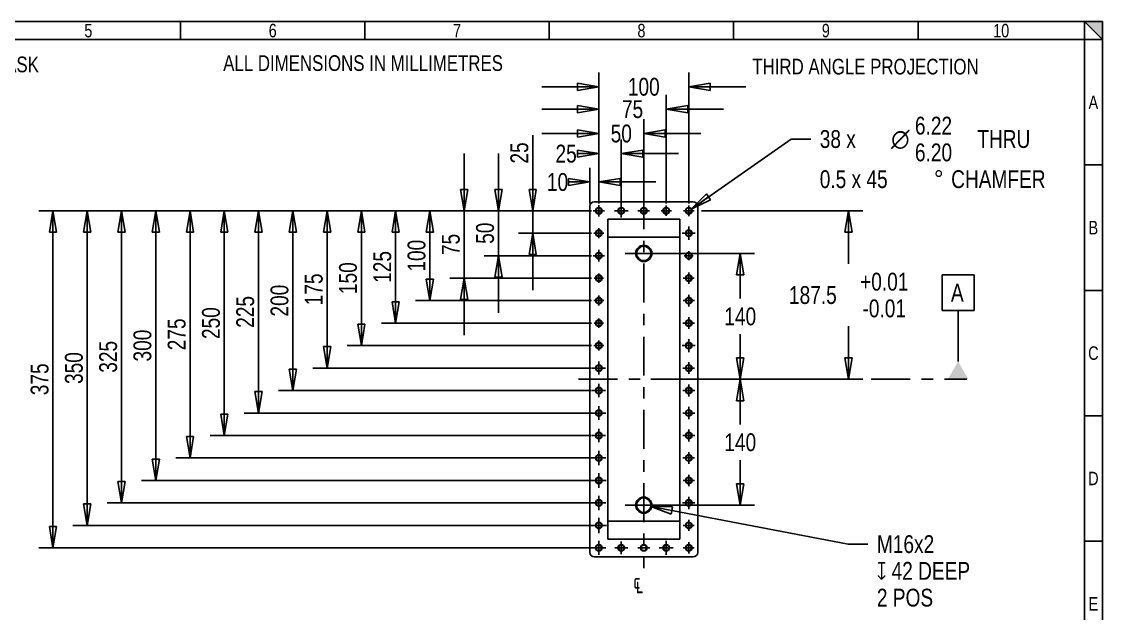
# Model space of a CAD drawing. Header units: inches. Extents: x 0.1 to 16.4, y 0 to 11.6.
# Drawn here: x 6.96 to 16.42, y 6.39 to 11.57 of the extents above; entities that cross this region are included whole.
import ezdxf
from ezdxf.enums import TextEntityAlignment as Align

# ---------------------------------------------------------------- set-up
doc = ezdxf.new("R2010")
doc.units = ezdxf.units.IN
doc.header["$LTSCALE"] = 0.909449
doc.header["$MEASUREMENT"] = 0
doc.linetypes.add('CENTER', pattern=[0.6, 0.375, -0.075, 0.075, -0.075])
doc.layers.get('0').update_dxf_attribs({"linetype": 'CONTINUOUS'})
doc.layers.add('02___PRT_ALL_AXES', color=7, linetype='CONTINUOUS')
doc.styles.get("Standard").update_dxf_attribs({"font": 'txt', "width": 0.8})
doc.styles.add('TEXTSTYLE_1', font='gdt', dxfattribs={"width": 0.8})
doc.dimstyles.new('DIMSTYLE_1', dxfattribs={"dimtxt": 0.15625, "dimasz": 0.1875, "dimexe": 0.125, "dimexo": 0.0625, "dimgap": 0.078125, "dimtad": 0, "dimtih": 1, "dimtoh": 1, "dimlfac": 5, "dimzin": 4, "dimdsep": 46, "dimtxsty": 'Standard', "dimblk": 'CLOSED', "dimblk1": 'CLOSED', "dimblk2": 'CLOSED', "dimcen": 0.09, "dimadec": 0, "dimazin": 0, "dimtp": 0.01, "dimtm": 0.01, "dimtfac": 1, "dimtofl": 0, "dimtmove": 0, "dimatfit": 3, "dimldrblk": 'CLOSED', "dimfxl": 1, "dimtolj": 1, "dimtzin": 4, "dimarcsym": 0})
doc.dimstyles.new('DIMSTYLE_2', dxfattribs={"dimtxt": 0.15625, "dimasz": 0.1875, "dimexe": 0.125, "dimexo": 0.0625, "dimgap": 0.039062, "dimtad": 0, "dimtih": 1, "dimtoh": 1, "dimlfac": 5, "dimzin": 4, "dimdsep": 46, "dimtxsty": 'Standard', "dimblk": 'CLOSED', "dimblk1": 'CLOSED', "dimblk2": 'CLOSED', "dimcen": 0.09, "dimadec": 0, "dimazin": 0, "dimtp": 0.01, "dimtm": 0.01, "dimtfac": 1, "dimtofl": 0, "dimtmove": 0, "dimatfit": 3, "dimldrblk": 'CLOSED', "dimfxl": 1, "dimtolj": 1, "dimtzin": 4, "dimarcsym": 0})
doc.dimstyles.new('DIMSTYLE_3', dxfattribs={"dimtxt": 0.15625, "dimasz": 0.1875, "dimexe": 0.125, "dimexo": 0.0625, "dimgap": 0.09, "dimtad": 0, "dimtih": 1, "dimtoh": 1, "dimlfac": 5, "dimzin": 4, "dimdsep": 46, "dimtxsty": 'Standard', "dimblk": 'CLOSED', "dimblk1": 'CLOSED', "dimblk2": 'CLOSED', "dimcen": 0.09, "dimadec": 0, "dimazin": 0, "dimlim": 1, "dimtp": 0.02, "dimtfac": 1, "dimtofl": 0, "dimtmove": 0, "dimatfit": 2, "dimldrblk": 'CLOSED', "dimfxl": 1, "dimtolj": 1, "dimtzin": 4, "dimarcsym": 0})
doc.dimstyles.new('DIMSTYLE_5', dxfattribs={"dimtxt": 0.15625, "dimasz": 0.1875, "dimexe": 0.125, "dimexo": 0.0625, "dimgap": 0.09, "dimtad": 0, "dimtih": 1, "dimtoh": 1, "dimlfac": 5, "dimzin": 4, "dimdsep": 46, "dimtxsty": 'Standard', "dimblk": 'CLOSED', "dimblk1": 'CLOSED', "dimblk2": 'CLOSED', "dimcen": 0.09, "dimadec": 0, "dimazin": 0, "dimtp": 0.01, "dimtm": 0.01, "dimtfac": 1, "dimtofl": 0, "dimtmove": 0, "dimatfit": 2, "dimldrblk": 'CLOSED', "dimfxl": 1, "dimtolj": 1, "dimtzin": 4, "dimarcsym": 0})
doc.dimstyles.new('DIMSTYLE_6', dxfattribs={"dimtxt": 0.15625, "dimasz": 0.1875, "dimexe": 0.125, "dimexo": 0.0625, "dimgap": 0.078125, "dimtad": 0, "dimtih": 1, "dimtoh": 1, "dimlfac": 5, "dimzin": 4, "dimdsep": 46, "dimtxsty": 'Standard', "dimblk": 'CLOSED', "dimblk1": 'CLOSED', "dimblk2": 'CLOSED', "dimcen": 0.09, "dimadec": 0, "dimazin": 0, "dimtol": 1, "dimtp": 0.01, "dimtm": 0.01, "dimtfac": 1, "dimtofl": 0, "dimtmove": 0, "dimatfit": 3, "dimldrblk": 'CLOSED', "dimfxl": 1, "dimtolj": 1, "dimtzin": 4, "dimarcsym": 0})

# ---------------------------------------------------------------- blocks, each defined once
blk = doc.blocks.new('_CLOSED')
at = {"color": 0, "linetype": 'ByBlock'}
for p, q in [((0, 0), (-1, 0.167)), ((-1, 0.167), (-1, -0.167)), ((-1, -0.167), (0, 0)), ((-1, 0), (0, 0))]:
    blk.add_line(p, q, dxfattribs=at)
blk = doc.blocks.new('*D2')
at = {"color": 2, "linetype": 'Continuous', "transparency": 16777216}
for p, q in [((11.9297, 9.9806), (11.9297, 10.2949)), ((12.0084, 9.9806), (12.0084, 10.2949)), ((11.9297, 10.1699), (11.818, 10.1699)), ((12.0084, 10.1699), (12.5084, 10.1699))]:
    blk.add_line(p, q, dxfattribs=at)
at = {"color": 2, "linetype": 'Continuous', "transparency": 16777216, "xscale": 0.1875, "yscale": 0.1875, "zscale": 0.1875}
blk.add_blockref('_CLOSED', (11.9297, 10.1699), dxfattribs=at)
at = {"color": 2, "linetype": 'Continuous', "transparency": 16777216, "xscale": 0.1875, "yscale": 0.1875, "zscale": 0.1875, "rotation": 180}
blk.add_blockref('_CLOSED', (12.0084, 10.1699), dxfattribs=at)
at = {"color": 2, "linetype": 'Continuous', "transparency": 16777216, "insert": (11.7398, 10.248), "char_height": 0.15625, "width": 0.25, "attachment_point": 3, "line_spacing_factor": 0.9}
blk.add_mtext('10', dxfattribs=at)
blk = doc.blocks.new('*D3')
at = {"color": 2, "linetype": 'Continuous', "transparency": 16777216}
for p, q in [((11.4297, 9.9181), (11.4297, 10.5814)), ((11.4297, 10.5814), (11.4297, 9.8196)), ((11.9459, 9.9181), (11.3047, 9.9181)), ((11.4297, 9.2212), (11.4297, 9.8196)), ((11.9459, 9.7212), (11.3047, 9.7212)), ((11.4297, 9.7212), (11.4297, 9.2212))]:
    blk.add_line(p, q, dxfattribs=at)
at = {"color": 2, "linetype": 'Continuous', "transparency": 16777216, "xscale": 0.1875, "yscale": 0.1875, "zscale": 0.1875}
for p, rotation in [((11.4297, 9.9181), 270), ((11.4297, 9.7212), 90)]:
    blk.add_blockref('_CLOSED', p, dxfattribs=dict(at, rotation=rotation))
at = {"color": 2, "linetype": 'Continuous', "transparency": 16777216, "insert": (11.2343, 10.3314), "char_height": 0.15625, "width": 0.25, "attachment_point": 1, "rotation": 90, "line_spacing_factor": 0.9}
blk.add_mtext('25', dxfattribs=at)
blk = doc.blocks.new('*D4')
at = {"color": 2, "linetype": 'Continuous', "transparency": 16777216}
for p, q in [((11.1297, 9.9181), (11.1297, 10.4181)), ((11.1297, 10.4181), (11.1297, 9.7212)), ((11.9459, 9.9181), (11.0047, 9.9181)), ((11.1297, 9.0244), (11.1297, 9.7212)), ((11.9459, 9.5244), (11.0047, 9.5244)), ((11.1297, 9.5244), (11.1297, 9.0244))]:
    blk.add_line(p, q, dxfattribs=at)
at = {"color": 2, "linetype": 'Continuous', "transparency": 16777216, "xscale": 0.1875, "yscale": 0.1875, "zscale": 0.1875}
for p, rotation in [((11.1297, 9.9181), 270), ((11.1297, 9.5244), 90)]:
    blk.add_blockref('_CLOSED', p, dxfattribs=dict(at, rotation=rotation))
at = {"color": 2, "linetype": 'Continuous', "transparency": 16777216, "insert": (10.9343, 9.7212), "char_height": 0.15625, "width": 0.25, "attachment_point": 2, "rotation": 90, "line_spacing_factor": 0.9}
blk.add_mtext('50', dxfattribs=at)
blk = doc.blocks.new('*D5')
at = {"color": 2, "linetype": 'Continuous', "transparency": 16777216}
for p, q in [((10.8297, 9.9181), (10.8297, 10.4181)), ((10.8297, 10.4181), (10.8297, 9.6228)), ((11.9459, 9.9181), (10.7047, 9.9181)), ((10.8297, 8.8275), (10.8297, 9.6228)), ((11.9459, 9.3275), (10.7047, 9.3275)), ((10.8297, 9.3275), (10.8297, 8.8275))]:
    blk.add_line(p, q, dxfattribs=at)
at = {"color": 2, "linetype": 'Continuous', "transparency": 16777216, "xscale": 0.1875, "yscale": 0.1875, "zscale": 0.1875}
for p, rotation in [((10.8297, 9.9181), 270), ((10.8297, 9.3275), 90)]:
    blk.add_blockref('_CLOSED', p, dxfattribs=dict(at, rotation=rotation))
at = {"color": 2, "linetype": 'Continuous', "transparency": 16777216, "insert": (10.6343, 9.6228), "char_height": 0.15625, "width": 0.25, "attachment_point": 2, "rotation": 90, "line_spacing_factor": 0.9}
blk.add_mtext('75', dxfattribs=at)
blk = doc.blocks.new('*D6')
at = {"color": 2, "linetype": 'Continuous', "transparency": 16777216}
for p, q in [((11.9459, 9.9181), (10.4047, 9.9181)), ((10.5297, 9.9181), (10.5297, 9.5244)), ((10.5297, 9.1307), (10.5297, 9.5244)), ((11.9459, 9.1307), (10.4047, 9.1307))]:
    blk.add_line(p, q, dxfattribs=at)
at = {"color": 2, "linetype": 'Continuous', "transparency": 16777216, "xscale": 0.1875, "yscale": 0.1875, "zscale": 0.1875}
for p, rotation in [((10.5297, 9.9181), 90), ((10.5297, 9.1307), 270)]:
    blk.add_blockref('_CLOSED', p, dxfattribs=dict(at, rotation=rotation))
at = {"color": 2, "linetype": 'Continuous', "transparency": 16777216, "insert": (10.3343, 9.5244), "char_height": 0.15625, "width": 0.375, "attachment_point": 2, "rotation": 90, "line_spacing_factor": 0.9}
blk.add_mtext('100', dxfattribs=at)
blk = doc.blocks.new('*D7')
at = {"color": 2, "linetype": 'Continuous', "transparency": 16777216}
for p, q in [((11.9459, 9.9181), (10.1047, 9.9181)), ((10.2297, 9.9181), (10.2297, 9.4259)), ((10.2297, 8.9338), (10.2297, 9.4259)), ((11.9459, 8.9338), (10.1047, 8.9338))]:
    blk.add_line(p, q, dxfattribs=at)
at = {"color": 2, "linetype": 'Continuous', "transparency": 16777216, "xscale": 0.1875, "yscale": 0.1875, "zscale": 0.1875}
for p, rotation in [((10.2297, 9.9181), 90), ((10.2297, 8.9338), 270)]:
    blk.add_blockref('_CLOSED', p, dxfattribs=dict(at, rotation=rotation))
at = {"color": 2, "linetype": 'Continuous', "transparency": 16777216, "insert": (10.0343, 9.4259), "char_height": 0.15625, "width": 0.375, "attachment_point": 2, "rotation": 90, "line_spacing_factor": 0.9}
blk.add_mtext('125', dxfattribs=at)
blk = doc.blocks.new('*D8')
at = {"color": 2, "linetype": 'Continuous', "transparency": 16777216}
for p, q in [((11.9459, 9.9181), (9.8047, 9.9181)), ((9.9297, 9.9181), (9.9297, 9.3275)), ((9.9297, 8.737), (9.9297, 9.3275)), ((11.9459, 8.737), (9.8047, 8.737))]:
    blk.add_line(p, q, dxfattribs=at)
at = {"color": 2, "linetype": 'Continuous', "transparency": 16777216, "xscale": 0.1875, "yscale": 0.1875, "zscale": 0.1875}
for p, rotation in [((9.9297, 9.9181), 90), ((9.9297, 8.737), 270)]:
    blk.add_blockref('_CLOSED', p, dxfattribs=dict(at, rotation=rotation))
at = {"color": 2, "linetype": 'Continuous', "transparency": 16777216, "insert": (9.7343, 9.3275), "char_height": 0.15625, "width": 0.375, "attachment_point": 2, "rotation": 90, "line_spacing_factor": 0.9}
blk.add_mtext('150', dxfattribs=at)
blk = doc.blocks.new('*D9')
at = {"color": 2, "linetype": 'Continuous', "transparency": 16777216}
for p, q in [((11.9459, 9.9181), (9.5047, 9.9181)), ((9.6297, 9.9181), (9.6297, 9.2291)), ((9.6297, 8.5401), (9.6297, 9.2291)), ((11.9459, 8.5401), (9.5047, 8.5401))]:
    blk.add_line(p, q, dxfattribs=at)
at = {"color": 2, "linetype": 'Continuous', "transparency": 16777216, "xscale": 0.1875, "yscale": 0.1875, "zscale": 0.1875}
for p, rotation in [((9.6297, 9.9181), 90), ((9.6297, 8.5401), 270)]:
    blk.add_blockref('_CLOSED', p, dxfattribs=dict(at, rotation=rotation))
at = {"color": 2, "linetype": 'Continuous', "transparency": 16777216, "insert": (9.4343, 9.2291), "char_height": 0.15625, "width": 0.375, "attachment_point": 2, "rotation": 90, "line_spacing_factor": 0.9}
blk.add_mtext('175', dxfattribs=at)
blk = doc.blocks.new('*D10')
at = {"color": 2, "linetype": 'Continuous', "transparency": 16777216}
for p, q in [((11.9459, 9.9181), (9.2047, 9.9181)), ((9.3297, 9.9181), (9.3297, 9.1307)), ((9.3297, 8.3433), (9.3297, 9.1307)), ((11.9459, 8.3433), (9.2047, 8.3433))]:
    blk.add_line(p, q, dxfattribs=at)
at = {"color": 2, "linetype": 'Continuous', "transparency": 16777216, "xscale": 0.1875, "yscale": 0.1875, "zscale": 0.1875}
for p, rotation in [((9.3297, 9.9181), 90), ((9.3297, 8.3433), 270)]:
    blk.add_blockref('_CLOSED', p, dxfattribs=dict(at, rotation=rotation))
at = {"color": 2, "linetype": 'Continuous', "transparency": 16777216, "insert": (9.1343, 9.1307), "char_height": 0.15625, "width": 0.375, "attachment_point": 2, "rotation": 90, "line_spacing_factor": 0.9}
blk.add_mtext('200', dxfattribs=at)
blk = doc.blocks.new('*D11')
at = {"color": 2, "linetype": 'Continuous', "transparency": 16777216}
for p, q in [((11.9459, 9.9181), (8.9047, 9.9181)), ((9.0297, 9.9181), (9.0297, 9.0322)), ((9.0297, 8.1464), (9.0297, 9.0322)), ((11.9459, 8.1464), (8.9047, 8.1464))]:
    blk.add_line(p, q, dxfattribs=at)
at = {"color": 2, "linetype": 'Continuous', "transparency": 16777216, "xscale": 0.1875, "yscale": 0.1875, "zscale": 0.1875}
for p, rotation in [((9.0297, 9.9181), 90), ((9.0297, 8.1464), 270)]:
    blk.add_blockref('_CLOSED', p, dxfattribs=dict(at, rotation=rotation))
at = {"color": 2, "linetype": 'Continuous', "transparency": 16777216, "insert": (8.8343, 9.0322), "char_height": 0.15625, "width": 0.375, "attachment_point": 2, "rotation": 90, "line_spacing_factor": 0.9}
blk.add_mtext('225', dxfattribs=at)
blk = doc.blocks.new('*D12')
at = {"color": 2, "linetype": 'Continuous', "transparency": 16777216}
for p, q in [((11.9459, 9.9181), (8.6047, 9.9181)), ((8.7297, 9.9181), (8.7297, 8.9338)), ((8.7297, 7.9496), (8.7297, 8.9338)), ((11.9459, 7.9496), (8.6047, 7.9496))]:
    blk.add_line(p, q, dxfattribs=at)
at = {"color": 2, "linetype": 'Continuous', "transparency": 16777216, "xscale": 0.1875, "yscale": 0.1875, "zscale": 0.1875}
for p, rotation in [((8.7297, 9.9181), 90), ((8.7297, 7.9496), 270)]:
    blk.add_blockref('_CLOSED', p, dxfattribs=dict(at, rotation=rotation))
at = {"color": 2, "linetype": 'Continuous', "transparency": 16777216, "insert": (8.5343, 8.9338), "char_height": 0.15625, "width": 0.375, "attachment_point": 2, "rotation": 90, "line_spacing_factor": 0.9}
blk.add_mtext('250', dxfattribs=at)
blk = doc.blocks.new('*D13')
at = {"color": 2, "linetype": 'Continuous', "transparency": 16777216}
for p, q in [((11.9459, 9.9181), (8.3047, 9.9181)), ((8.4297, 9.9181), (8.4297, 8.8354)), ((8.4297, 7.7527), (8.4297, 8.8354)), ((11.9459, 7.7527), (8.3047, 7.7527))]:
    blk.add_line(p, q, dxfattribs=at)
at = {"color": 2, "linetype": 'Continuous', "transparency": 16777216, "xscale": 0.1875, "yscale": 0.1875, "zscale": 0.1875}
for p, rotation in [((8.4297, 9.9181), 90), ((8.4297, 7.7527), 270)]:
    blk.add_blockref('_CLOSED', p, dxfattribs=dict(at, rotation=rotation))
at = {"color": 2, "linetype": 'Continuous', "transparency": 16777216, "insert": (8.2343, 8.8354), "char_height": 0.15625, "width": 0.375, "attachment_point": 2, "rotation": 90, "line_spacing_factor": 0.9}
blk.add_mtext('275', dxfattribs=at)
blk = doc.blocks.new('*D14')
at = {"color": 2, "linetype": 'Continuous', "transparency": 16777216}
for p, q in [((11.9459, 9.9181), (8.0047, 9.9181)), ((8.1297, 9.9181), (8.1297, 8.737)), ((8.1297, 7.5559), (8.1297, 8.737)), ((11.9459, 7.5559), (8.0047, 7.5559))]:
    blk.add_line(p, q, dxfattribs=at)
at = {"color": 2, "linetype": 'Continuous', "transparency": 16777216, "xscale": 0.1875, "yscale": 0.1875, "zscale": 0.1875}
for p, rotation in [((8.1297, 9.9181), 90), ((8.1297, 7.5559), 270)]:
    blk.add_blockref('_CLOSED', p, dxfattribs=dict(at, rotation=rotation))
at = {"color": 2, "linetype": 'Continuous', "transparency": 16777216, "insert": (7.9343, 8.737), "char_height": 0.15625, "width": 0.375, "attachment_point": 2, "rotation": 90, "line_spacing_factor": 0.9}
blk.add_mtext('300', dxfattribs=at)
blk = doc.blocks.new('*D15')
at = {"color": 2, "linetype": 'Continuous', "transparency": 16777216}
for p, q in [((11.9459, 9.9181), (7.7047, 9.9181)), ((7.8297, 9.9181), (7.8297, 8.6385)), ((7.8297, 7.359), (7.8297, 8.6385)), ((11.9459, 7.359), (7.7047, 7.359))]:
    blk.add_line(p, q, dxfattribs=at)
at = {"color": 2, "linetype": 'Continuous', "transparency": 16777216, "xscale": 0.1875, "yscale": 0.1875, "zscale": 0.1875}
for p, rotation in [((7.8297, 9.9181), 90), ((7.8297, 7.359), 270)]:
    blk.add_blockref('_CLOSED', p, dxfattribs=dict(at, rotation=rotation))
at = {"color": 2, "linetype": 'Continuous', "transparency": 16777216, "insert": (7.6343, 8.6385), "char_height": 0.15625, "width": 0.375, "attachment_point": 2, "rotation": 90, "line_spacing_factor": 0.9}
blk.add_mtext('325', dxfattribs=at)
blk = doc.blocks.new('*D16')
at = {"color": 2, "linetype": 'Continuous', "transparency": 16777216}
for p, q in [((11.9459, 9.9181), (7.4047, 9.9181)), ((7.5297, 9.9181), (7.5297, 8.5401)), ((7.5297, 7.1622), (7.5297, 8.5401)), ((11.9459, 7.1622), (7.4047, 7.1622))]:
    blk.add_line(p, q, dxfattribs=at)
at = {"color": 2, "linetype": 'Continuous', "transparency": 16777216, "xscale": 0.1875, "yscale": 0.1875, "zscale": 0.1875}
for p, rotation in [((7.5297, 9.9181), 90), ((7.5297, 7.1622), 270)]:
    blk.add_blockref('_CLOSED', p, dxfattribs=dict(at, rotation=rotation))
at = {"color": 2, "linetype": 'Continuous', "transparency": 16777216, "insert": (7.3343, 8.5401), "char_height": 0.15625, "width": 0.375, "attachment_point": 2, "rotation": 90, "line_spacing_factor": 0.9}
blk.add_mtext('350', dxfattribs=at)
blk = doc.blocks.new('*D17')
at = {"color": 2, "linetype": 'Continuous', "transparency": 16777216}
for p, q in [((11.9459, 9.9181), (7.1047, 9.9181)), ((7.2297, 9.9181), (7.2297, 8.4417)), ((7.2297, 6.9653), (7.2297, 8.4417)), ((11.9459, 6.9653), (7.1047, 6.9653))]:
    blk.add_line(p, q, dxfattribs=at)
at = {"color": 2, "linetype": 'Continuous', "transparency": 16777216, "xscale": 0.1875, "yscale": 0.1875, "zscale": 0.1875}
for p, rotation in [((7.2297, 9.9181), 90), ((7.2297, 6.9653), 270)]:
    blk.add_blockref('_CLOSED', p, dxfattribs=dict(at, rotation=rotation))
at = {"color": 2, "linetype": 'Continuous', "transparency": 16777216, "insert": (7.0343, 8.4417), "char_height": 0.15625, "width": 0.375, "attachment_point": 2, "rotation": 90, "line_spacing_factor": 0.9}
blk.add_mtext('375', dxfattribs=at)
blk = doc.blocks.new('*D18')
at = {"color": 2, "linetype": 'Continuous', "transparency": 16777216}
for p, q in [((12.0084, 9.9806), (12.0084, 10.5434)), ((12.2053, 9.9806), (12.2053, 10.5434)), ((12.0084, 10.4184), (11.8932, 10.4184)), ((12.2053, 10.4184), (12.7053, 10.4184))]:
    blk.add_line(p, q, dxfattribs=at)
at = {"color": 2, "linetype": 'Continuous', "transparency": 16777216, "xscale": 0.1875, "yscale": 0.1875, "zscale": 0.1875}
blk.add_blockref('_CLOSED', (12.0084, 10.4184), dxfattribs=at)
at = {"color": 2, "linetype": 'Continuous', "transparency": 16777216, "xscale": 0.1875, "yscale": 0.1875, "zscale": 0.1875, "rotation": 180}
blk.add_blockref('_CLOSED', (12.2053, 10.4184), dxfattribs=at)
at = {"color": 2, "linetype": 'Continuous', "transparency": 16777216, "insert": (11.8151, 10.4966), "char_height": 0.15625, "width": 0.25, "attachment_point": 3, "line_spacing_factor": 0.9}
blk.add_mtext('25', dxfattribs=at)
blk = doc.blocks.new('*D19')
at = {"color": 2, "linetype": 'Continuous', "transparency": 16777216}
for p, q in [((12.0084, 9.9806), (12.0084, 10.7196)), ((12.4021, 9.9806), (12.4021, 10.7196)), ((12.0084, 10.5946), (11.5084, 10.5946)), ((12.4021, 10.5946), (12.9021, 10.5946))]:
    blk.add_line(p, q, dxfattribs=at)
at = {"color": 2, "linetype": 'Continuous', "transparency": 16777216, "xscale": 0.1875, "yscale": 0.1875, "zscale": 0.1875}
blk.add_blockref('_CLOSED', (12.0084, 10.5946), dxfattribs=at)
at = {"color": 2, "linetype": 'Continuous', "transparency": 16777216, "xscale": 0.1875, "yscale": 0.1875, "zscale": 0.1875, "rotation": 180}
blk.add_blockref('_CLOSED', (12.4021, 10.5946), dxfattribs=at)
at = {"color": 2, "linetype": 'Continuous', "transparency": 16777216, "insert": (12.2053, 10.6728), "char_height": 0.15625, "width": 0.25, "attachment_point": 2, "line_spacing_factor": 0.9}
blk.add_mtext('50', dxfattribs=at)
blk = doc.blocks.new('*D20')
at = {"color": 2, "linetype": 'Continuous', "transparency": 16777216}
for p, q in [((12.0084, 9.9806), (12.0084, 10.9332)), ((12.599, 9.9806), (12.599, 10.9332)), ((12.0084, 10.8082), (11.5084, 10.8082)), ((12.599, 10.8082), (13.099, 10.8082))]:
    blk.add_line(p, q, dxfattribs=at)
at = {"color": 2, "linetype": 'Continuous', "transparency": 16777216, "xscale": 0.1875, "yscale": 0.1875, "zscale": 0.1875}
blk.add_blockref('_CLOSED', (12.0084, 10.8082), dxfattribs=at)
at = {"color": 2, "linetype": 'Continuous', "transparency": 16777216, "xscale": 0.1875, "yscale": 0.1875, "zscale": 0.1875, "rotation": 180}
blk.add_blockref('_CLOSED', (12.599, 10.8082), dxfattribs=at)
at = {"color": 2, "linetype": 'Continuous', "transparency": 16777216, "insert": (12.3037, 10.8863), "char_height": 0.15625, "width": 0.25, "attachment_point": 2, "line_spacing_factor": 0.9}
blk.add_mtext('75', dxfattribs=at)
blk = doc.blocks.new('*D21')
at = {"color": 2, "linetype": 'Continuous', "transparency": 16777216}
for p, q in [((12.0084, 9.9806), (12.0084, 11.1291)), ((12.7958, 9.9806), (12.7958, 11.1291)), ((12.0084, 11.0041), (11.5084, 11.0041)), ((12.7958, 11.0041), (13.2958, 11.0041))]:
    blk.add_line(p, q, dxfattribs=at)
at = {"color": 2, "linetype": 'Continuous', "transparency": 16777216, "xscale": 0.1875, "yscale": 0.1875, "zscale": 0.1875}
blk.add_blockref('_CLOSED', (12.0084, 11.0041), dxfattribs=at)
at = {"color": 2, "linetype": 'Continuous', "transparency": 16777216, "xscale": 0.1875, "yscale": 0.1875, "zscale": 0.1875, "rotation": 180}
blk.add_blockref('_CLOSED', (12.7958, 11.0041), dxfattribs=at)
at = {"color": 2, "linetype": 'Continuous', "transparency": 16777216, "insert": (12.4021, 11.0822), "char_height": 0.15625, "width": 0.375, "attachment_point": 2, "line_spacing_factor": 0.9}
blk.add_mtext('100', dxfattribs=at)
blk = doc.blocks.new('*D22')
at = {"color": 2, "linetype": 'Continuous', "transparency": 16777216}
for p, q in [((12.8158, 9.9321), (13.6927, 10.5463)), ((13.6927, 10.5463), (13.8646, 10.5463))]:
    blk.add_line(p, q, dxfattribs=at)
at = {"color": 2, "linetype": 'Continuous', "transparency": 16777216, "xscale": 0.1875, "yscale": 0.1875, "zscale": 0.1875, "rotation": 215.0109203395999}
blk.add_blockref('_CLOSED', (12.8158, 9.9321), dxfattribs=at)
at = {"color": 2, "linetype": 'Continuous', "transparency": 16777216, "width": 0.8}
for s, p in [('6.22', (14.7761, 10.5854)), ('38 x ', (13.9427, 10.4682)), (' THRU', (15.2761, 10.4682)), ('6.20', (14.7761, 10.351)), ('0.5 x 45', (13.9427, 10.1167)), (' CHAMFER', (15.0469, 10.1167))]:
    blk.add_text(s, height=0.15625, dxfattribs=at).set_placement(p)
at = {"color": 2, "linetype": 'Continuous', "transparency": 16777216, "style": 'TEXTSTYLE_1'}
for s, p in [('n', (14.5677, 10.4682)), ('~', (14.9427, 10.1167))]:
    blk.add_text(s, height=0.1562, dxfattribs=at).set_placement(p)
blk = doc.blocks.new('*D28')
at = {"color": 2, "linetype": 'Continuous', "transparency": 16777216}
for p, q in [((12.9087, 9.9181), (14.32, 9.9181)), ((14.195, 9.9181), (14.195, 9.4533)), ((14.195, 8.4417), (14.195, 8.9064)), ((12.9218, 8.4417), (14.32, 8.4417))]:
    blk.add_line(p, q, dxfattribs=at)
at = {"color": 2, "linetype": 'Continuous', "transparency": 16777216, "xscale": 0.1875, "yscale": 0.1875, "zscale": 0.1875}
for p, rotation in [((14.195, 9.9181), 90), ((14.195, 8.4417), 270)]:
    blk.add_blockref('_CLOSED', p, dxfattribs=dict(at, rotation=rotation))
at = {"color": 2, "linetype": 'Continuous', "transparency": 16777216, "width": 0.8}
for s, p in [('+0.01', (14.5075, 9.2189)), ('187.5', (13.8825, 9.1017)), ('-0.01', (14.5075, 8.9846))]:
    blk.add_text(s, height=0.15625, dxfattribs=at).set_placement(p, align=Align.CENTER)
blk = doc.blocks.new('*D30')
at = {"color": 2, "linetype": 'Continuous', "transparency": 16777216}
for p, q in [((12.464, 7.3275), (14.1931, 6.9981)), ((14.1931, 6.9981), (14.365, 6.9981))]:
    blk.add_line(p, q, dxfattribs=at)
at = {"color": 2, "linetype": 'Continuous', "transparency": 16777216, "xscale": 0.1875, "yscale": 0.1875, "zscale": 0.1875, "rotation": 169.2121008777}
blk.add_blockref('_CLOSED', (12.464, 7.3275), dxfattribs=at)
at = {"color": 2, "linetype": 'Continuous', "transparency": 16777216, "insert": (14.4431, 7.0762), "char_height": 0.15625, "width": 1.221354, "attachment_point": 1, "line_spacing_factor": 0.9}
blk.add_mtext('M16x2\\P\\Fgdt;{\\Fgdt;x}\\Ftxt; 42 DEEP\\P2 POS', dxfattribs=at)
blk = doc.blocks.new('*D31')
at = {"color": 2, "linetype": 'Continuous', "transparency": 16777216}
for p, q in [((12.4646, 8.4417), (13.3717, 8.4417)), ((13.2467, 8.4417), (13.2467, 8.0467)), ((13.2467, 7.3393), (13.2467, 7.7342)), ((12.4646, 7.3393), (13.3717, 7.3393))]:
    blk.add_line(p, q, dxfattribs=at)
at = {"color": 2, "linetype": 'Continuous', "transparency": 16777216, "xscale": 0.1875, "yscale": 0.1875, "zscale": 0.1875}
for p, rotation in [((13.2467, 8.4417), 90), ((13.2467, 7.3393), 270)]:
    blk.add_blockref('_CLOSED', p, dxfattribs=dict(at, rotation=rotation))
at = {"color": 2, "linetype": 'Continuous', "transparency": 16777216, "insert": (13.2467, 7.9686), "char_height": 0.15625, "width": 0.375, "attachment_point": 2, "line_spacing_factor": 0.9}
blk.add_mtext('140', dxfattribs=at)
blk = doc.blocks.new('*D32')
at = {"color": 2, "linetype": 'Continuous', "transparency": 16777216}
for p, q in [((12.4646, 9.544), (13.3717, 9.544)), ((13.2467, 9.544), (13.2467, 9.1491)), ((13.2467, 8.4417), (13.2467, 8.8366)), ((12.4646, 8.4417), (13.3717, 8.4417))]:
    blk.add_line(p, q, dxfattribs=at)
at = {"color": 2, "linetype": 'Continuous', "transparency": 16777216, "xscale": 0.1875, "yscale": 0.1875, "zscale": 0.1875}
for p, rotation in [((13.2467, 9.544), 90), ((13.2467, 8.4417), 270)]:
    blk.add_blockref('_CLOSED', p, dxfattribs=dict(at, rotation=rotation))
at = {"color": 2, "linetype": 'Continuous', "transparency": 16777216, "insert": (13.2467, 9.071), "char_height": 0.15625, "width": 0.375, "attachment_point": 2, "line_spacing_factor": 0.9}
blk.add_mtext('140', dxfattribs=at)
blk = doc.blocks.new('*T33')
at = {"color": 2, "linetype": 'Continuous'}
for p, q in [((0, 0), (15.8268, 0)), ((0, 0), (0, -0.1575)), ((1.4567, 0), (1.4567, -0.1575)), ((3.0709, 0), (3.0709, -0.1575)), ((4.685, 0), (4.685, -0.1575)), ((6.2992, 0), (6.2992, -0.1575)), ((7.9134, 0), (7.9134, -0.1575)), ((9.5276, 0), (9.5276, -0.1575)), ((11.1417, 0), (11.1417, -0.1575)), ((12.7559, 0), (12.7559, -0.1575)), ((14.3701, 0), (14.3701, -0.1575)), ((15.8268, 0), (15.8268, -0.1575)), ((0, -0.1575), (15.8268, -0.1575))]:
    blk.add_line(p, q, dxfattribs=at)
at = {"color": 2, "linetype": 'Continuous', "attachment_point": 2, "line_spacing_factor": 0.9}
for s, insert, char_height, width in [('1', (0.7283, -0.0197), 0.1181, 0.188976), ('2', (2.2638, -0.0197), 0.1181, 0.188976), ('3 ', (3.878, -0.0197), 0.11811, 0.377953), ('4', (5.4921, -0.0197), 0.1181, 0.188976), ('5', (7.1063, -0.0197), 0.1181, 0.188976), ('6', (8.7205, -0.0197), 0.1181, 0.188976), ('7', (10.3346, -0.0197), 0.1181, 0.188976), ('8', (11.9488, -0.0197), 0.1181, 0.188976), ('9', (13.563, -0.0197), 0.1181, 0.188976), ('10', (15.0984, -0.0197), 0.11811, 0.377953)]:
    blk.add_mtext(s, dxfattribs=dict(at, insert=insert, char_height=char_height, width=width))
blk = doc.blocks.new('*T36')
at = {"color": 2, "linetype": 'Continuous'}
for p, q in [((0, 0), (0.1575, 0)), ((0, 0), (0, -10.9843)), ((0.1575, 0), (0.1575, -10.9843)), ((0, -1.0984), (0.1575, -1.0984)), ((0, -2.1969), (0.1575, -2.1969)), ((0, -3.2953), (0.1575, -3.2953)), ((0, -4.3937), (0.1575, -4.3937)), ((0, -5.4921), (0.1575, -5.4921)), ((0, -6.5906), (0.1575, -6.5906)), ((0, -7.689), (0.1575, -7.689)), ((0, -8.7874), (0.1575, -8.7874)), ((0, -9.8858), (0.1575, -9.8858)), ((0, -10.9843), (0.1575, -10.9843))]:
    blk.add_line(p, q, dxfattribs=at)
at = {"color": 2, "linetype": 'Continuous', "char_height": 0.1181, "width": 0.188976, "attachment_point": 2, "line_spacing_factor": 0.9}
for s, insert in [('A', (0.0787, -0.4902)), ('B', (0.0787, -1.5886)), ('C', (0.0787, -2.687)), ('D', (0.0787, -3.7854)), ('E', (0.0787, -4.8839)), ('F', (0.0787, -5.9823)), ('G', (0.0787, -7.0807)), ('H', (0.0787, -8.1791)), ('J', (0.0787, -9.2776)), ('K', (0.0787, -10.376))]:
    blk.add_mtext(s, dxfattribs=dict(at, insert=insert))

msp = doc.modelspace()

# ---------------------------------------------------------------- hatches: boundary and pattern name
at = {"linetype": 'Continuous'}
h = msp.add_hatch(color=2, dxfattribs=at)
edge = h.paths.add_edge_path()
edge.add_line((16.4173, 11.4173), (16.4173, 11.5748))
edge.add_line((16.2598, 11.5748), (16.4173, 11.4173))
edge.add_line((16.2598, 11.5748), (16.4173, 11.5748))

# ---------------------------------------------------------------- linework, layer by layer
at = {"color": 7, "linetype": 'Continuous'}
for p, q in [((0.4331, 11.5748), (16.2598, 11.5748)), ((16.2598, 11.5748), (16.4173, 11.5748)), ((16.2598, 11.5748), (16.4173, 11.4173)), ((16.2598, 11.4173), (16.2598, 11.5748)), ((16.4173, 11.4173), (16.4173, 11.5748)), ((16.2598, 11.4173), (16.4173, 11.4173)), ((16.4173, 0.4331), (16.4173, 11.4173)), ((11.9297, 6.9259), (11.9297, 9.9574)), ((11.969, 9.9968), (12.8352, 9.9968)), ((12.8745, 9.9574), (12.8745, 6.9259)), ((12.0871, 9.8433), (12.0871, 7.0401)), ((12.0871, 9.8433), (12.7171, 9.8433)), ((12.7171, 9.8433), (12.7171, 7.0401)), ((12.0871, 9.6858), (12.7171, 9.6858)), ((12.0871, 7.1976), (12.7171, 7.1976)), ((12.0871, 7.0401), (12.7171, 7.0401)), ((11.969, 6.8866), (12.8352, 6.8866))]:
    msp.add_line(p, q, dxfattribs=at)
for centre, radius in [((12.0084, 9.9181), 0.0283), ((12.0084, 9.9181), 0.0244), ((12.2053, 9.9181), 0.0283), ((12.2053, 9.9181), 0.0244), ((12.4021, 9.9181), 0.0283), ((12.4021, 9.9181), 0.0244), ((12.599, 9.9181), 0.0283), ((12.599, 9.9181), 0.0244), ((12.7958, 9.9181), 0.0283), ((12.7958, 9.9181), 0.0244), ((12.0084, 9.7212), 0.0283), ((12.7958, 9.7212), 0.0283), ((12.0084, 9.7212), 0.0244), ((12.7958, 9.7212), 0.0244), ((12.4021, 9.544), 0.0709), ((12.4021, 9.544), 0.063), ((12.0084, 9.5244), 0.0283), ((12.0084, 9.5244), 0.0244), ((12.7958, 9.5244), 0.0283), ((12.7958, 9.5244), 0.0244), ((12.0084, 9.3275), 0.0283), ((12.0084, 9.3275), 0.0244), ((12.7958, 9.3275), 0.0283), ((12.7958, 9.3275), 0.0244), ((12.0084, 9.1307), 0.0283), ((12.0084, 9.1307), 0.0244), ((12.7958, 9.1307), 0.0283), ((12.7958, 9.1307), 0.0244), ((12.0084, 8.9338), 0.0283), ((12.0084, 8.9338), 0.0244), ((12.7958, 8.9338), 0.0283), ((12.7958, 8.9338), 0.0244), ((12.0084, 8.737), 0.0283), ((12.0084, 8.737), 0.0244), ((12.7958, 8.737), 0.0283), ((12.7958, 8.737), 0.0244), ((12.0084, 8.5401), 0.0283), ((12.0084, 8.5401), 0.0244), ((12.7958, 8.5401), 0.0283), ((12.7958, 8.5401), 0.0244), ((12.0084, 8.3433), 0.0283), ((12.0084, 8.3433), 0.0244), ((12.7958, 8.3433), 0.0283), ((12.7958, 8.3433), 0.0244), ((12.0084, 8.1464), 0.0283), ((12.0084, 8.1464), 0.0244), ((12.7958, 8.1464), 0.0283), ((12.7958, 8.1464), 0.0244), ((12.0084, 7.9496), 0.0283), ((12.0084, 7.9496), 0.0244), ((12.7958, 7.9496), 0.0283), ((12.7958, 7.9496), 0.0244), ((12.0084, 7.7527), 0.0283), ((12.0084, 7.7527), 0.0244), ((12.7958, 7.7527), 0.0283), ((12.7958, 7.7527), 0.0244), ((12.0084, 7.5559), 0.0283), ((12.0084, 7.5559), 0.0244), ((12.7958, 7.5559), 0.0283), ((12.7958, 7.5559), 0.0244), ((12.0084, 7.359), 0.0283), ((12.0084, 7.359), 0.0244), ((12.4021, 7.3393), 0.0709), ((12.4021, 7.3393), 0.063), ((12.7958, 7.359), 0.0283), ((12.7958, 7.359), 0.0244), ((12.0084, 7.1622), 0.0283), ((12.0084, 7.1622), 0.0244), ((12.7958, 7.1622), 0.0283), ((12.7958, 7.1622), 0.0244), ((12.0084, 6.9653), 0.0283), ((12.0084, 6.9653), 0.0244), ((12.2053, 6.9653), 0.0283), ((12.2053, 6.9653), 0.0244), ((12.4021, 6.9653), 0.0283), ((12.4021, 6.9653), 0.0244), ((12.599, 6.9653), 0.0283), ((12.599, 6.9653), 0.0244), ((12.7958, 6.9653), 0.0283), ((12.7958, 6.9653), 0.0244)]:
    msp.add_circle(centre, radius, dxfattribs=at)
for centre, start, end in [((11.969, 9.9574), 90, 180), ((12.8352, 9.9574), 0, 90), ((11.969, 6.9259), 180, 270), ((12.8352, 6.9259), 270, 360)]:
    msp.add_arc(centre, 0.0394, start, end, dxfattribs=at)
at = {"layer": '02___PRT_ALL_AXES', "color": 7, "linetype": 'CENTER'}
for p, q in [((12.4021, 10.0968), (12.4021, 6.7866)), ((12.0084, 9.9181), (12.0084, 9.967)), ((12.2053, 9.9181), (12.2053, 9.9775)), ((12.599, 9.9181), (12.599, 9.9637)), ((12.7958, 9.9181), (12.7958, 9.9645)), ((12.0084, 9.9181), (11.9595, 9.9181)), ((12.0084, 9.9181), (12.0084, 9.8691)), ((12.0084, 9.9181), (12.0573, 9.9181)), ((12.2053, 9.9181), (12.1458, 9.9181)), ((12.2053, 9.9181), (12.2053, 9.8586)), ((12.2053, 9.9181), (12.2647, 9.9181)), ((12.4021, 9.9181), (12.3516, 9.9181)), ((12.4021, 9.9181), (12.4526, 9.9181)), ((12.599, 9.9181), (12.5533, 9.9181)), ((12.599, 9.9181), (12.599, 9.8725)), ((12.599, 9.9181), (12.6446, 9.9181)), ((12.7958, 9.9181), (12.7494, 9.9181)), ((12.7958, 9.9181), (12.7958, 9.8716)), ((12.7958, 9.9181), (12.8422, 9.9181)), ((12.0084, 9.7212), (12.0084, 9.7652)), ((12.7958, 9.7212), (12.7958, 9.7787)), ((12.0084, 9.7212), (11.9644, 9.7212)), ((12.0084, 9.7212), (12.0084, 9.6772)), ((12.0084, 9.7212), (12.0524, 9.7212)), ((12.7958, 9.7212), (12.7383, 9.7212)), ((12.7958, 9.7212), (12.7958, 9.6637)), ((12.7958, 9.7212), (12.8533, 9.7212)), ((12.0084, 9.5244), (12.0084, 9.5744)), ((12.7958, 9.5244), (12.7958, 9.5638)), ((12.0084, 9.5244), (11.9584, 9.5244)), ((12.0084, 9.5244), (12.0084, 9.4743)), ((12.0084, 9.5244), (12.0584, 9.5244)), ((12.4021, 9.544), (12.2391, 9.544)), ((12.4021, 9.544), (12.5651, 9.544)), ((12.7958, 9.5244), (12.7563, 9.5244)), ((12.7958, 9.5244), (12.7958, 9.4849)), ((12.7958, 9.5244), (12.8353, 9.5244)), ((12.0084, 9.3275), (12.0084, 9.3676)), ((12.7958, 9.3275), (12.7958, 9.3762)), ((12.0084, 9.3275), (11.9683, 9.3275)), ((12.0084, 9.3275), (12.0084, 9.2874)), ((12.0084, 9.3275), (12.0485, 9.3275)), ((12.7958, 9.3275), (12.7471, 9.3275)), ((12.7958, 9.3275), (12.7958, 9.2788)), ((12.7958, 9.3275), (12.8445, 9.3275)), ((12.7958, 9.1307), (12.7958, 9.1807)), ((12.0084, 9.1307), (11.9647, 9.1307)), ((12.0084, 9.1307), (12.0084, 9.1744)), ((12.0084, 9.1307), (12.0084, 9.0869)), ((12.0084, 9.1307), (12.0522, 9.1307)), ((12.7958, 9.1307), (12.7458, 9.1307)), ((12.7958, 9.1307), (12.7958, 9.0807)), ((12.7958, 9.1307), (12.8458, 9.1307)), ((12.0084, 8.9338), (11.9674, 8.9338)), ((12.0084, 8.9338), (12.0084, 8.9748)), ((12.0084, 8.9338), (12.0084, 8.8928)), ((12.0084, 8.9338), (12.0494, 8.9338)), ((12.7958, 8.9338), (12.7447, 8.9338)), ((12.7958, 8.9338), (12.7958, 8.9849)), ((12.7958, 8.9338), (12.7958, 8.8827)), ((12.7958, 8.9338), (12.8469, 8.9338)), ((12.0084, 8.737), (11.9642, 8.737)), ((12.0084, 8.737), (12.0084, 8.7811)), ((12.0084, 8.737), (12.0084, 8.6928)), ((12.0084, 8.737), (12.0526, 8.737)), ((12.7958, 8.737), (12.7383, 8.737)), ((12.7958, 8.737), (12.7958, 8.7944)), ((12.7958, 8.737), (12.8533, 8.737)), ((12.7958, 8.737), (12.7958, 8.6795)), ((12.0084, 8.5401), (11.951, 8.5401)), ((12.0084, 8.5401), (12.0084, 8.5975)), ((12.0084, 8.5401), (12.0084, 8.4827)), ((12.0084, 8.5401), (12.0658, 8.5401)), ((12.7958, 8.5401), (12.7441, 8.5401)), ((12.7958, 8.5401), (12.7958, 8.5918)), ((12.7958, 8.5401), (12.8475, 8.5401)), ((12.7958, 8.5401), (12.7958, 8.4884)), ((12.0084, 8.3433), (11.9498, 8.3433)), ((12.0084, 8.3433), (12.0084, 8.4019)), ((12.0084, 8.3433), (12.0084, 8.2846)), ((12.0084, 8.3433), (12.067, 8.3433)), ((12.7958, 8.3433), (12.7434, 8.3433)), ((12.7958, 8.3433), (12.7958, 8.3956)), ((12.7958, 8.3433), (12.8482, 8.3433)), ((12.7958, 8.3433), (12.7958, 8.2909)), ((12.0084, 8.1464), (11.9482, 8.1464)), ((12.0084, 8.1464), (12.0084, 8.2066)), ((12.0084, 8.1464), (12.0084, 8.0862)), ((12.0084, 8.1464), (12.0686, 8.1464)), ((12.7958, 8.1464), (12.7428, 8.1464)), ((12.7958, 8.1464), (12.7958, 8.1994)), ((12.7958, 8.1464), (12.8488, 8.1464)), ((12.7958, 8.1464), (12.7958, 8.0934)), ((12.0084, 7.9496), (11.9492, 7.9496)), ((12.0084, 7.9496), (12.0084, 8.0087)), ((12.0084, 7.9496), (12.0676, 7.9496)), ((12.0084, 7.9496), (12.0084, 7.8904)), ((12.7958, 7.9496), (12.7435, 7.9496)), ((12.7958, 7.9496), (12.7958, 8.0018)), ((12.7958, 7.9496), (12.8481, 7.9496)), ((12.7958, 7.9496), (12.7958, 7.8973)), ((12.0084, 7.7527), (12.0084, 7.8147)), ((12.7958, 7.7527), (12.7958, 7.8044)), ((12.0084, 7.7527), (11.9464, 7.7527)), ((12.0084, 7.7527), (12.0704, 7.7527)), ((12.0084, 7.7527), (12.0084, 7.6907)), ((12.7958, 7.7527), (12.7441, 7.7527)), ((12.7958, 7.7527), (12.8475, 7.7527)), ((12.7958, 7.7527), (12.7958, 7.701)), ((12.0084, 7.5559), (12.0084, 7.6205)), ((12.7958, 7.5559), (12.7958, 7.6055)), ((12.0084, 7.5559), (11.9437, 7.5559)), ((12.0084, 7.5559), (12.0731, 7.5559)), ((12.0084, 7.5559), (12.0084, 7.4912)), ((12.7958, 7.5559), (12.7462, 7.5559)), ((12.7958, 7.5559), (12.8454, 7.5559)), ((12.7958, 7.5559), (12.7958, 7.5062)), ((12.0084, 7.359), (12.0084, 7.4215)), ((12.7958, 7.359), (12.7958, 7.413)), ((12.0084, 7.359), (11.9459, 7.359)), ((12.0084, 7.359), (12.0709, 7.359)), ((12.0084, 7.359), (12.0084, 7.2965)), ((12.4021, 7.3393), (12.2391, 7.3393)), ((12.4021, 7.3393), (12.5651, 7.3393)), ((12.7958, 7.359), (12.7419, 7.359)), ((12.7958, 7.359), (12.8498, 7.359)), ((12.7958, 7.359), (12.7958, 7.3051)), ((12.0084, 7.1622), (12.0084, 7.229)), ((12.7958, 7.1622), (12.7958, 7.211)), ((12.0084, 7.1622), (11.9416, 7.1622)), ((12.0084, 7.1622), (12.0752, 7.1622)), ((12.0084, 7.1622), (12.0084, 7.0953)), ((12.7958, 7.1622), (12.7469, 7.1622)), ((12.7958, 7.1622), (12.8447, 7.1622)), ((12.7958, 7.1622), (12.7958, 7.1133)), ((12.0084, 6.9653), (12.0084, 7.0255)), ((12.2053, 6.9653), (12.2053, 7.0217)), ((12.599, 6.9653), (12.599, 7.0268)), ((12.7958, 6.9653), (12.7958, 7.0139)), ((12.0084, 6.9653), (11.9482, 6.9653)), ((12.0084, 6.9653), (12.0686, 6.9653)), ((12.0084, 6.9653), (12.0084, 6.9051)), ((12.2053, 6.9653), (12.1489, 6.9653)), ((12.2053, 6.9653), (12.2616, 6.9653)), ((12.2053, 6.9653), (12.2053, 6.9089)), ((12.4021, 6.9653), (12.3492, 6.9653)), ((12.4021, 6.9653), (12.455, 6.9653)), ((12.599, 6.9653), (12.5374, 6.9653)), ((12.599, 6.9653), (12.6605, 6.9653)), ((12.599, 6.9653), (12.599, 6.9038)), ((12.7958, 6.9653), (12.7472, 6.9653)), ((12.7958, 6.9653), (12.8444, 6.9653)), ((12.7958, 6.9653), (12.7958, 6.9167))]:
    msp.add_line(p, q, dxfattribs=at)
at = {"layer": '02___PRT_ALL_AXES', "color": 2, "linetype": 'Continuous'}
for p, q in [((15.0135, 9.3567), (15.2948, 9.3567)), ((15.0135, 9.0442), (15.0135, 9.3567)), ((15.2948, 9.3567), (15.2948, 9.0442)), ((15.2948, 9.0442), (15.0135, 9.0442)), ((15.1541, 8.5979), (15.1541, 9.0442))]:
    msp.add_line(p, q, dxfattribs=at)
at = {"layer": '02___PRT_ALL_AXES', "color": 2, "linetype": 'CENTER'}
msp.add_line((11.8297, 8.4417), (15.2308, 8.4417), dxfattribs=at)
at = {"layer": '02___PRT_ALL_AXES', "color": 2, "linetype": 'Continuous'}
msp.add_solid([(15.2443, 8.4417), (15.0639, 8.4417), (15.1541, 8.5979)], dxfattribs=at)

# ---------------------------------------------------------------- block references
for name, p in [('*T33', (0.4331, 11.5748)), ('*T36', (16.2598, 11.4173))]:
    msp.add_blockref(name, p)

# ---------------------------------------------------------------- texts
at = {"color": 2, "linetype": 'Continuous', "char_height": 0.137795, "attachment_point": 2, "line_spacing_factor": 0.9}
for s, insert, width in [('IF IN DOUBT ASK', (6.5004, 11.2686), 1.653543), ('ALL DIMENSIONS IN MILLIMETRES', (9.9447, 11.2803), 3.19685), ('THIRD ANGLE PROJECTION', (14.3434, 11.2496), 2.425197)]:
    msp.add_mtext(s, dxfattribs=dict(at, insert=insert, width=width))
at = {"color": 2, "linetype": 'Continuous', "insert": (12.3096, 6.7394), "char_height": 0.15625, "width": 0.247396, "attachment_point": 1, "line_spacing_factor": 0.9, "style": 'TEXTSTYLE_1'}
msp.add_mtext('{\\Fgdt;q}', dxfattribs=at)
at = {"layer": '02___PRT_ALL_AXES', "color": 2, "linetype": 'Continuous', "insert": (15.0916, 9.2785), "char_height": 0.1562, "width": 0.125, "attachment_point": 1, "line_spacing_factor": 0.9}
msp.add_mtext('A', dxfattribs=at)

# ---------------------------------------------------------------- dimensions: what is measured, and where the dimension line sits
at = {"color": 2, "linetype": 'Continuous'}
for base, p1, p2, picture, middle in [((12.7958, 11.0041), (12.0084, 9.9181), (12.7958, 9.9181), '*D21', (12.4177, 11.0041)), ((12.599, 10.8082), (12.0084, 9.9181), (12.599, 9.9181), '*D20', (12.3076, 10.8082)), ((12.4021, 10.5946), (12.0084, 9.9181), (12.4021, 9.9181), '*D19', (12.2053, 10.5946)), ((12.2053, 10.4184), (12.0084, 9.9181), (12.2053, 9.9181), '*D18', (11.694, 10.4184)), ((12.0084, 10.1699), (11.9297, 9.9181), (12.0084, 9.9181), '*D2', (11.6305, 10.1699))]:
    dim = msp.add_linear_dim(base=base, p1=p1, p2=p2, dimstyle='DIMSTYLE_1', dxfattribs=at)
    dim.commit()
    dim.dimension.update_dxf_attribs({"geometry": picture, "text_midpoint": middle, "dimtype": 160})
for p1, p2, text, dimstyle, picture, middle in [((12.8158, 9.9321), (12.7758, 9.9041), '38 x %%c<> THRU\\P0.5 x 45%%d CHAMFER', 'DIMSTYLE_3', '*D22', (14.9948, 10.4292)), ((12.464, 7.3275), (12.3402, 7.3511), 'M<>x2\\P{\\Fgdt;x} 42 DEEP\\P2 POS', 'DIMSTYLE_5', '*D30', (15.0538, 6.7637))]:
    dim = msp.add_diameter_dim_2p(p1=p1, p2=p2, text=text, dimstyle=dimstyle, override={"dimpost": '<>'}, dxfattribs=at)
    dim.commit()
    dim.dimension.update_dxf_attribs({"geometry": picture, "text_midpoint": middle, "dimtype": 163})
for base, p2, picture, middle in [((11.4297, 9.7212), (12.0084, 9.7212), '*D3', (11.4297, 10.4603)), ((10.8297, 9.3275), (12.0084, 9.3275), '*D5', (10.8297, 9.6267)), ((11.1297, 9.5244), (12.0084, 9.5244), '*D4', (11.1297, 9.7212)), ((7.2297, 6.9653), (12.0084, 6.9653), '*D17', (7.2297, 8.4456)), ((7.5297, 7.1622), (12.0084, 7.1622), '*D16', (7.5297, 8.5401)), ((7.8297, 7.359), (12.0084, 7.359), '*D15', (7.8297, 8.6424)), ((8.1297, 7.5559), (12.0084, 7.5559), '*D14', (8.1297, 8.737)), ((8.4297, 7.7527), (12.0084, 7.7527), '*D13', (8.4297, 8.8393)), ((8.7297, 7.9496), (12.0084, 7.9496), '*D12', (8.7297, 8.9338)), ((9.0297, 8.1464), (12.0084, 8.1464), '*D11', (9.0297, 9.0361)), ((9.3297, 8.3433), (12.0084, 8.3433), '*D10', (9.3297, 9.1307)), ((9.6297, 8.5401), (12.0084, 8.5401), '*D9', (9.6297, 9.2486)), ((9.9297, 8.737), (12.0084, 8.737), '*D8', (9.9297, 9.3431)), ((10.2297, 8.9338), (12.0084, 8.9338), '*D7', (10.2297, 9.4455)), ((10.5297, 9.1307), (12.0084, 9.1307), '*D6', (10.5297, 9.54))]:
    dim = msp.add_linear_dim(base=base, p1=(12.0084, 9.9181), p2=p2, angle=270, dimstyle='DIMSTYLE_2', override={"dimtad": 1, "dimtih": 0, "dimtoh": 0}, dxfattribs=at)
    dim.commit()
    dim.dimension.update_dxf_attribs({"geometry": picture, "text_midpoint": middle, "dimtype": 160})
for base, p1, p2, angle, dimstyle, picture, middle in [((14.195, 9.9181), (12.8593, 8.4417), (12.8462, 9.9181), 90, 'DIMSTYLE_6', '*D28', (14.195, 9.1799)), ((13.2467, 9.544), (12.4021, 8.4417), (12.4021, 9.544), 90, 'DIMSTYLE_1', '*D32', (13.2623, 8.9929)), ((13.2467, 7.3393), (12.4021, 8.4417), (12.4021, 7.3393), 270, 'DIMSTYLE_1', '*D31', (13.2623, 7.8905))]:
    dim = msp.add_linear_dim(base=base, p1=p1, p2=p2, angle=angle, dimstyle=dimstyle, dxfattribs=at)
    dim.commit()
    dim.dimension.update_dxf_attribs({"geometry": picture, "text_midpoint": middle, "dimtype": 160})

doc.saveas('drawing.dxf')
